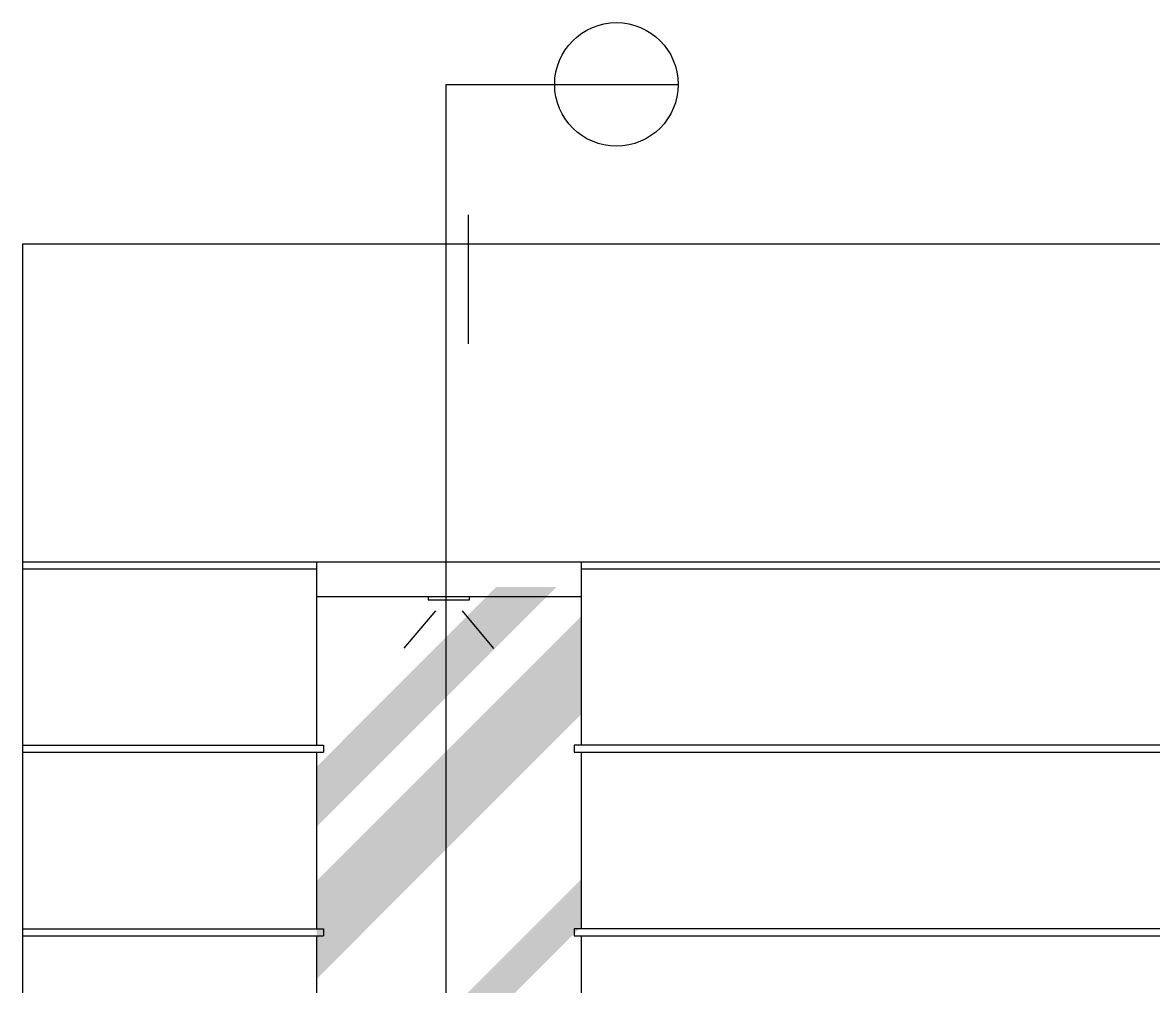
# Model space of a CAD drawing. Header units: inches. Extents: x 6.7 to 49.2, y 11 to 35.8.
# Drawn here: x 42.291 to 44.214, y 19.113 to 20.752 of the extents above; entities that cross this region are included whole.
import ezdxf

# ---------------------------------------------------------------- set-up
doc = ezdxf.new("R2010")
doc.units = ezdxf.units.IN
doc.header["$MEASUREMENT"] = 0
for name, color, linetype in [('02', 2, 'Continuous'), ('1', 1, 'Continuous'), ('4', 4, 'Continuous'), ('8', 8, 'Continuous')]:
    doc.layers.add(name, color=color, linetype=linetype)

msp = doc.modelspace()

# ---------------------------------------------------------------- hatches: boundary and pattern name
at = {"layer": '8'}
h = msp.add_hatch(dxfattribs=at)
h.set_pattern_fill('AR-SAND', color=256, scale=0.001, style=0)
h.set_pattern_definition([(37.5, (41.818656, 17.33381), (-0.00160003, 0.0489413), [0, -0.038608, 0, -0.04318, 0, -0.041275]), (7.5, (41.818656, 17.33381), (0.0449523, 0.0716825), [0, -0.020828, 0, -0.034798, 0, -0.013335]), (327.5, (41.787414, 17.33381), (0.07909924, 0.0001437), [0, -0.0127, 0, -0.04572, 0, -0.05969]), (317.5, (41.787414, 17.33381), (0.0763556, 0.022293), [0, -0.00635, 0, -0.029972, 0, -0.03429])])
h.paths.add_polyline_path([(43.1993, 19.7921), (43.0969, 19.7921), (42.7913, 19.4865), (42.7913, 19.3841)])
h.paths.add_polyline_path([(42.7913, 19.2925), (42.7913, 19.1255), (43.2413, 19.5755), (43.2413, 19.7425)])
h.paths.add_polyline_path([(42.7913, 18.8453), (42.7913, 18.7645), (43.2413, 19.2145), (43.2413, 19.2953)])
h.paths.add_polyline_path([(42.7913, 18.5759), (42.7913, 18.4035), (43.2413, 18.8535), (43.2413, 19.0259)])
h.paths.add_polyline_path([(42.7913, 18.0425), (42.7913, 17.8593), (43.2413, 18.3093), (43.2413, 18.4925)])
h.paths.add_polyline_path([(43.2413, 18.1315), (43.2413, 18.2177), (42.7913, 17.7677), (42.7913, 17.7301), (42.8399, 17.7301)])

# ---------------------------------------------------------------- linework, layer by layer
at = {"layer": '02'}
for p, q in [((42.2913, 19.8351), (46.1913, 19.8351)), ((42.2913, 19.8231), (42.7913, 19.8231)), ((43.2413, 19.8231), (46.1913, 19.8231)), ((42.9938, 19.7516), (42.9394, 19.6879)), ((43.039, 19.7516), (43.0923, 19.6873)), ((42.2913, 19.5231), (42.8033, 19.5231)), ((42.2913, 19.5111), (42.8033, 19.5111)), ((42.2913, 19.2111), (42.8033, 19.2111)), ((42.2913, 19.1991), (42.8033, 19.1991))]:
    msp.add_line(p, q, dxfattribs=at)
for points in [[(43.0118, 17.4746), (43.0118, 20.6466), (43.4062, 20.6466)], [(42.9813, 19.7751), (42.9813, 19.7701), (43.0513, 19.7701), (43.0513, 19.7751)], [(42.8033, 19.5231), (42.8033, 19.5111)], [(44.7913, 19.5231), (43.2293, 19.5231), (43.2293, 19.5111), (46.1913, 19.5111)], [(42.8033, 19.2111), (42.8033, 19.1991)], [(46.1913, 19.2111), (43.2293, 19.2111), (43.2293, 19.1991), (46.1913, 19.1991)]]:
    msp.add_lwpolyline(points, dxfattribs=at)
msp.add_circle((43.3012, 20.6466), 0.105, dxfattribs=at)
at = {"layer": '1'}
msp.add_lwpolyline([(43.0498, 20.2056), (43.0498, 20.4248)], dxfattribs=at)
at = {"layer": '4'}
for p, q in [((46.1913, 20.3751), (42.2913, 20.3751)), ((42.2913, 20.3751), (42.2913, 17.5751)), ((42.7913, 19.8351), (42.7913, 19.5231)), ((43.2413, 19.8351), (43.2413, 19.5231)), ((43.2413, 19.7751), (42.7913, 19.7751)), ((42.7913, 19.5111), (42.7913, 19.2111)), ((43.2413, 19.5111), (43.2413, 19.2111)), ((42.7913, 19.1991), (42.7913, 18.8991)), ((43.2413, 19.1991), (43.2413, 18.8991))]:
    msp.add_line(p, q, dxfattribs=at)

doc.saveas('drawing.dxf')
